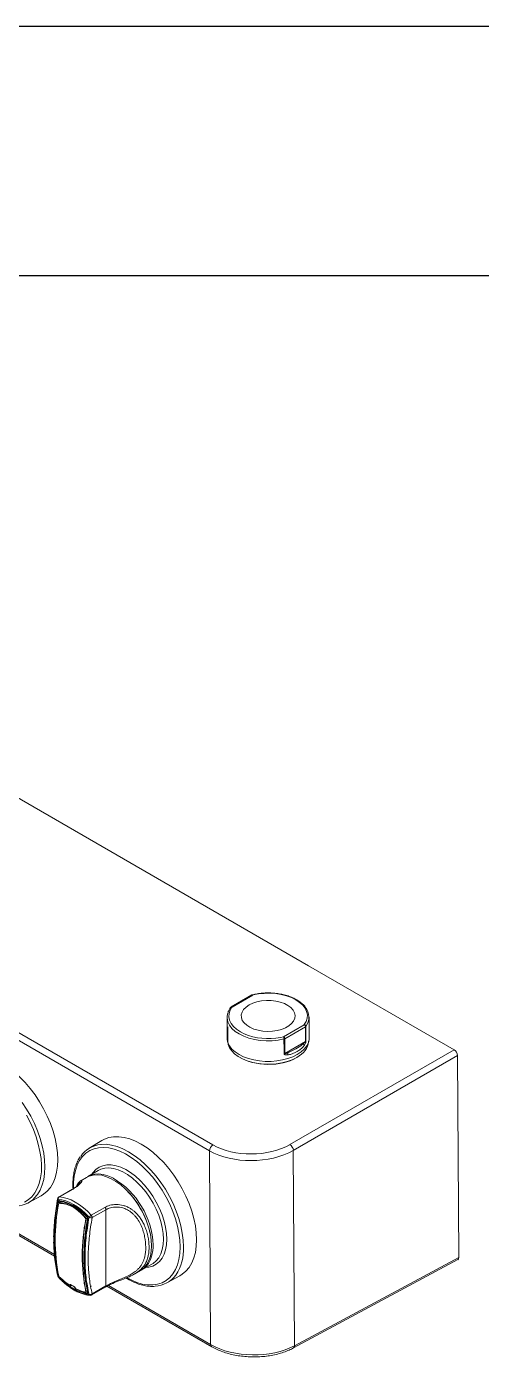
# Model space of a CAD drawing. Extents: x 14808 to 20058, y -13198 to -11680.
# Drawn here: x 16345.6 to 16393.1, y -11819.4 to -11680.2 of the extents above; entities that cross this region are included whole.
import ezdxf

# ---------------------------------------------------------------- set-up
doc = ezdxf.new("R2010")
doc.units = 0
doc.header["$LTSCALE"] = 7
doc.header["$MEASUREMENT"] = 0
doc.layers.get('0').update_dxf_attribs({"color": 2, "linetype": 'CONTINUOUS'})
doc.layers.add('TXT', color=4, linetype='CONTINUOUS')

# ---------------------------------------------------------------- blocks, each defined once
blk = doc.blocks.new('BORDER')
blk.add_line((1, 1), (0, 1))

msp = doc.modelspace()

# ---------------------------------------------------------------- linework, layer by layer
at = {"color": 2, "linetype": 'Continuous', "lineweight": 15}
msp.add_line((15647.56, -11680.18), (16487.56, -11680.18), dxfattribs=at)
at = {"color": 7, "linetype": 'Continuous', "lineweight": 15}
for p, q in [((16375.05, -11778.33), (16342.79, -11759.71)), ((16390.26, -11787.11), (16375.05, -11778.33)), ((16364.69, -11797.67), (16335.85, -11781.02)), ((16336.2, -11780.41), (16365.04, -11797.06)), ((16369.12, -11781.39), (16366.96, -11782.64)), ((16369.21, -11781.4), (16367.05, -11782.65)), ((16366.54, -11783.7), (16366.52, -11785.84)), ((16366.54, -11783.7), (16366.54, -11783.67)), ((16375.12, -11785.84), (16375.09, -11783.7)), ((16366.59, -11784.72), (16366.59, -11786.19)), ((16372.43, -11785.75), (16374.58, -11784.51)), ((16374.71, -11784.72), (16372.55, -11785.96)), ((16374.72, -11786.25), (16374.71, -11784.72)), ((16372.1, -11785.82), (16372.41, -11785.76)), ((16372.55, -11785.96), (16372.56, -11787.49)), ((16372.56, -11787.49), (16374.72, -11786.25)), ((16373.1, -11797.02), (16390.26, -11787.11)), ((16390.62, -11787.72), (16373.45, -11797.63)), ((16390.74, -11808.82), (16390.62, -11787.72)), ((16353.43, -11796.61), (16352.12, -11797.4)), ((16364.81, -11817.93), (16364.69, -11797.67)), ((16373.45, -11797.63), (16373.58, -11818.05)), ((16351.85, -11800.45), (16351.24, -11800.8)), ((16353.05, -11799.74), (16351.99, -11800.37)), ((16350.38, -11801.68), (16348.93, -11802.52)), ((16350.43, -11801.67), (16349, -11802.5)), ((16345.75, -11803.11), (16347.09, -11802.37)), ((16348.88, -11803.15), (16348.9, -11803.03)), ((16349.17, -11803), (16348.95, -11803.13)), ((16349.17, -11803), (16348.95, -11803.13)), ((16349.12, -11802.99), (16349.22, -11803.01)), ((16349.12, -11802.99), (16349.12, -11802.99)), ((16341.55, -11804.67), (16348.5, -11808.68)), ((16341.65, -11804.56), (16348.49, -11808.5)), ((16351.8, -11804.77), (16351.94, -11804.69)), ((16351.95, -11804.71), (16351.81, -11804.8)), ((16352.33, -11804.42), (16353.76, -11803.59)), ((16352.43, -11804.66), (16353.87, -11803.83)), ((16353.87, -11811.8), (16353.87, -11803.83)), ((16348.59, -11805.29), (16348.61, -11805.09)), ((16348.41, -11806.67), (16348.41, -11807.22)), ((16358.8, -11807.52), (16358.79, -11807.78)), ((16373.47, -11818.28), (16390.64, -11809.05)), ((16373.58, -11818.05), (16390.74, -11808.82)), ((16356.87, -11810.54), (16357.47, -11810.19)), ((16357.61, -11810.11), (16358.68, -11809.51)), ((16348.82, -11810.74), (16348.83, -11810.76)), ((16350.32, -11811.74), (16350.21, -11811.81)), ((16350.21, -11811.81), (16350.21, -11811.81)), ((16352.39, -11812.74), (16353.84, -11811.91)), ((16353.87, -11811.8), (16352.43, -11812.63)), ((16353.82, -11811.92), (16353.95, -11811.85)), ((16353.96, -11811.83), (16364.92, -11818.16)), ((16354.12, -11811.75), (16364.81, -11817.93)), ((16360.24, -11811.48), (16361.59, -11810.74)), ((16350.65, -11811.96), (16350.68, -11812.09)), ((16351.8, -11812.46), (16351.93, -11812.38)), ((16351.81, -11812.44), (16351.93, -11812.37)), ((16351.95, -11812.4), (16351.91, -11812.4))]:
    msp.add_line(p, q, dxfattribs=at)
at = {"color": 7, "linetype": 'Continuous', "lineweight": 15, "flags": 128}
for points in [[(16374.6, -11784.49), (16374.79, -11784.16), (16374.9, -11783.82), (16374.92, -11783.47), (16374.84, -11783.12), (16374.68, -11782.78), (16374.44, -11782.46), (16374.11, -11782.17), (16373.72, -11781.9), (16373.26, -11781.67), (16372.75, -11781.49), (16372.19, -11781.34), (16371.61, -11781.25), (16371.01, -11781.21), (16370.4, -11781.22), (16369.81, -11781.28), (16369.23, -11781.39)], [(16367.04, -11782.66), (16366.84, -11782.99), (16366.74, -11783.34), (16366.72, -11783.68), (16366.79, -11784.03), (16366.95, -11784.37), (16367.2, -11784.69), (16367.52, -11784.98), (16367.92, -11785.25), (16368.31, -11785.45)], [(16368.83, -11782.43), (16369.22, -11782.24), (16369.65, -11782.1), (16370.13, -11782), (16370.63, -11781.96), (16371.13, -11781.96), (16371.63, -11782.02), (16372.09, -11782.13), (16372.52, -11782.28), (16372.89, -11782.48), (16373.2, -11782.71), (16373.43, -11782.97), (16373.57, -11783.25), (16373.63, -11783.54), (16373.6, -11783.83), (16373.47, -11784.11), (16373.26, -11784.38), (16372.98, -11784.62), (16372.62, -11784.82), (16372.21, -11784.99), (16371.75, -11785.11), (16371.26, -11785.18), (16370.75, -11785.2), (16370.25, -11785.17), (16369.77, -11785.08), (16369.32, -11784.95), (16368.92, -11784.77), (16368.58, -11784.56), (16368.31, -11784.31), (16368.12, -11784.04), (16368.02, -11783.76), (16368.01, -11783.47), (16368.09, -11783.18), (16368.26, -11782.9), (16368.51, -11782.65), (16368.83, -11782.43)], [(16369.23, -11781.39), (16369.22, -11781.38), (16369.2, -11781.37), (16369.19, -11781.36), (16369.19, -11781.36)], [(16372.47, -11785.99), (16371.87, -11786.11), (16371.25, -11786.17), (16370.62, -11786.18), (16369.99, -11786.14), (16369.38, -11786.04), (16368.81, -11785.9), (16368.27, -11785.7), (16367.79, -11785.46), (16367.38, -11785.19), (16367.04, -11784.88), (16366.79, -11784.54), (16366.62, -11784.19), (16366.55, -11783.83), (16366.54, -11783.7)], [(16374.76, -11784.67), (16374.76, -11784.94), (16374.77, -11786.2)], [(16375.12, -11785.84), (16375.11, -11786.03), (16375.02, -11786.38), (16374.85, -11786.72), (16374.59, -11787.04), (16374.26, -11787.34), (16373.86, -11787.61), (16373.39, -11787.84), (16372.88, -11788.03), (16372.32, -11788.18), (16371.73, -11788.28), (16371.12, -11788.33), (16370.51, -11788.33), (16369.9, -11788.28), (16369.32, -11788.18), (16368.76, -11788.03), (16368.24, -11787.84), (16367.78, -11787.61), (16367.38, -11787.34), (16367.04, -11787.04), (16366.79, -11786.72), (16366.62, -11786.38), (16366.53, -11786.03), (16366.52, -11785.84)], [(16372.48, -11787.52), (16372.48, -11787.11), (16372.47, -11785.99)], [(16343.06, -11788.61), (16343.67, -11789), (16344.26, -11789.45), (16344.85, -11789.97), (16345.41, -11790.54), (16345.95, -11791.17), (16346.46, -11791.84), (16346.93, -11792.55), (16347.35, -11793.29), (16347.73, -11794.06), (16348.06, -11794.83), (16348.34, -11795.61), (16348.55, -11796.39), (16348.71, -11797.15), (16348.8, -11797.89), (16348.84, -11798.61), (16348.8, -11799.29), (16348.71, -11799.92), (16348.55, -11800.51), (16348.34, -11801.03), (16348.06, -11801.5), (16347.73, -11801.89), (16347.35, -11802.21), (16347.09, -11802.37)], [(16345.11, -11792.63), (16345.58, -11793.33), (16346.01, -11794.07), (16346.39, -11794.83), (16346.71, -11795.6), (16346.99, -11796.38), (16347.2, -11797.15), (16347.36, -11797.91), (16347.45, -11798.65), (16347.48, -11799.36), (16347.45, -11800.04), (16347.36, -11800.67), (16347.2, -11801.25), (16346.99, -11801.78), (16346.71, -11802.24), (16346.65, -11802.32)], [(16345.34, -11803.05), (16345.75, -11802.8), (16346.12, -11802.48), (16346.44, -11802.08), (16346.69, -11801.61), (16346.9, -11801.08), (16347.04, -11800.5), (16347.12, -11799.86), (16347.13, -11799.19), (16347.08, -11798.48), (16346.97, -11797.74), (16346.8, -11796.99), (16346.57, -11796.22), (16346.28, -11795.46), (16345.94, -11794.7), (16345.55, -11793.96)], [(16353.43, -11796.61), (16353.7, -11796.46), (16354.17, -11796.3), (16354.67, -11796.21), (16355.21, -11796.2), (16355.78, -11796.28), (16356.36, -11796.43), (16356.96, -11796.67), (16357.56, -11796.98), (16358.16, -11797.37), (16358.76, -11797.82), (16359.34, -11798.34), (16359.91, -11798.91), (16360.45, -11799.54), (16360.95, -11800.21), (16361.42, -11800.92), (16361.85, -11801.66), (16362.23, -11802.42), (16362.56, -11803.2), (16362.83, -11803.98), (16363.05, -11804.75), (16363.21, -11805.52), (16363.3, -11806.26), (16363.33, -11806.98), (16363.3, -11807.66), (16363.21, -11808.29), (16363.05, -11808.87), (16362.83, -11809.4), (16362.56, -11809.86), (16362.23, -11810.26), (16361.85, -11810.58), (16361.59, -11810.74)], [(16361.63, -11807.73), (16361.6, -11807.03), (16361.5, -11806.3), (16361.35, -11805.55), (16361.13, -11804.78), (16360.86, -11804.02), (16360.53, -11803.26), (16360.15, -11802.51), (16359.73, -11801.79), (16359.26, -11801.1), (16358.76, -11800.44), (16358.22, -11799.84), (16357.67, -11799.28), (16357.09, -11798.79), (16356.5, -11798.36), (16355.91, -11798), (16355.32, -11797.71), (16354.73, -11797.5), (16354.17, -11797.37), (16353.62, -11797.32), (16353.1, -11797.35), (16352.62, -11797.47), (16352.17, -11797.66), (16351.77, -11797.93), (16351.41, -11798.28), (16351.11, -11798.69), (16350.87, -11799.17), (16350.68, -11799.72), (16350.56, -11800.31), (16350.49, -11800.96), (16350.49, -11801.59)], [(16353.32, -11797.01), (16353.36, -11797.01), (16353.89, -11797), (16354.45, -11797.07), (16355.04, -11797.23), (16355.63, -11797.46), (16356.23, -11797.78), (16356.83, -11798.16), (16357.43, -11798.61), (16358.01, -11799.13), (16358.57, -11799.7), (16359.1, -11800.32), (16359.61, -11800.99), (16360.08, -11801.7), (16360.5, -11802.44), (16360.88, -11803.2), (16361.21, -11803.97), (16361.48, -11804.74), (16361.7, -11805.52), (16361.85, -11806.28), (16361.95, -11807.02), (16361.98, -11807.73)], [(16352.38, -11800.13), (16352.52, -11799.94), (16352.81, -11799.63), (16353.16, -11799.39), (16353.55, -11799.23), (16353.97, -11799.15), (16354.43, -11799.15), (16354.92, -11799.23), (16355.42, -11799.39), (16355.93, -11799.63), (16356.44, -11799.95), (16356.95, -11800.33), (16357.44, -11800.78), (16357.91, -11801.28), (16358.36, -11801.83), (16358.77, -11802.43), (16359.13, -11803.05), (16359.46, -11803.7), (16359.73, -11804.36), (16359.94, -11805.02), (16360.1, -11805.67), (16360.19, -11806.31), (16360.22, -11806.92)], [(16358.64, -11807.62), (16358.61, -11807.02), (16358.51, -11806.4), (16358.36, -11805.76), (16358.15, -11805.12), (16357.88, -11804.48), (16357.56, -11803.85), (16357.2, -11803.24), (16356.79, -11802.67), (16356.35, -11802.14), (16355.89, -11801.66), (16355.41, -11801.24), (16354.91, -11800.88), (16354.41, -11800.59), (16353.92, -11800.38), (16353.43, -11800.24), (16352.97, -11800.19), (16352.53, -11800.21), (16352.13, -11800.32), (16351.85, -11800.45)], [(16351.94, -11800.4), (16352.28, -11800.22), (16352.69, -11800.12), (16353.13, -11800.09), (16353.59, -11800.15), (16354.07, -11800.29), (16354.57, -11800.5), (16354.64, -11800.54)], [(16359.87, -11806.92), (16359.84, -11806.32), (16359.74, -11805.7), (16359.59, -11805.06), (16359.38, -11804.41), (16359.11, -11803.77), (16358.79, -11803.14), (16358.42, -11802.53), (16358.02, -11801.96), (16357.58, -11801.43), (16357.11, -11800.95), (16356.63, -11800.52), (16356.13, -11800.16), (16355.63, -11799.87), (16355.13, -11799.66), (16354.65, -11799.52), (16354.18, -11799.47), (16353.75, -11799.49), (16353.34, -11799.6), (16353.05, -11799.74)], [(16348.88, -11802.76), (16349.27, -11802.81), (16349.67, -11802.91), (16350.08, -11803.07), (16350.49, -11803.28), (16350.91, -11803.55), (16351.32, -11803.86), (16351.72, -11804.22), (16352.1, -11804.62)], [(16348.94, -11803.16), (16348.94, -11803.16), (16348.94, -11803.15), (16348.94, -11803.15), (16348.94, -11803.15), (16348.94, -11803.15)], [(16349, -11802.5), (16349.4, -11802.54), (16349.81, -11802.65), (16350.23, -11802.81), (16350.66, -11803.03), (16351.09, -11803.31), (16351.51, -11803.63), (16351.93, -11804), (16352.33, -11804.42)], [(16356.07, -11810.95), (16356.5, -11811.18), (16357.09, -11811.43), (16357.67, -11811.6), (16358.22, -11811.69), (16358.76, -11811.7), (16359.26, -11811.63), (16359.73, -11811.47), (16360.15, -11811.24), (16360.53, -11810.93), (16360.86, -11810.55), (16361.13, -11810.1), (16361.35, -11809.59), (16361.5, -11809.02), (16361.6, -11808.4), (16361.63, -11807.73)], [(16357.47, -11810.19), (16357.56, -11810.14), (16357.88, -11809.88), (16358.15, -11809.54), (16358.36, -11809.15), (16358.51, -11808.69), (16358.61, -11808.17), (16358.64, -11807.62)], [(16360.22, -11806.92), (16360.19, -11807.49), (16360.1, -11808.02), (16359.94, -11808.49), (16359.73, -11808.91), (16359.46, -11809.25), (16359.13, -11809.53), (16358.77, -11809.73), (16358.36, -11809.85), (16358.01, -11809.89)], [(16358.68, -11809.51), (16358.79, -11809.44), (16359.11, -11809.18), (16359.38, -11808.85), (16359.59, -11808.45), (16359.74, -11807.99), (16359.84, -11807.48), (16359.87, -11806.92)], [(16358.79, -11807.78), (16358.77, -11808.08), (16358.67, -11808.59), (16358.52, -11809.05), (16358.31, -11809.45), (16358.04, -11809.79), (16357.72, -11810.05), (16357.54, -11810.15)], [(16348.88, -11810.83), (16349.27, -11811.23), (16349.67, -11811.59), (16350.08, -11811.9), (16350.49, -11812.17), (16350.91, -11812.38), (16351.32, -11812.54), (16351.72, -11812.64), (16352.1, -11812.69)], [(16348.9, -11810.7), (16348.91, -11810.71), (16348.92, -11810.71)], [(16350.62, -11811.95), (16350.56, -11811.91), (16350.5, -11811.88)]]:
    msp.add_lwpolyline(points, dxfattribs=at)
at = {"color": 7, "linetype": 'Continuous', "lineweight": 15}
for centre, radius, start, end in [((16366.99, -11782.78), 0.131, 71.6367, 139.9467), ((16367, -11782.71), 0.0863, 53.7262, 115.0577), ((16369.16, -11781.47), 0.0863, 53.7357, 114.9538), ((16373.5, -11783.71), 1.58, 322.7007, 40.7352), ((16370.82, -11779.4), 6.55, 247.405, 281.265), ((16374.44, -11784.73), 0.269, 2.9181, 57.3706), ((16374.56, -11784.69), 0.206, 5.7958, 77.7175), ((16372.02, -11786), 0.457, 0.5928, 31.5858), ((16372.28, -11785.98), 0.269, 2.9181, 57.3706), ((16374.31, -11786.73), 0.29, 14.4107, 53.2463), ((16374.64, -11786.1), 0.173, 298.8761, 322.4408), ((16372.41, -11787.23), 0.307, 283.1841, 299.2305), ((16372.42, -11787.56), 0.461, 348.2159, 15.546), ((16353.59, -11799.84), 2.84, 95.491, 146.1202), ((16365.46, -11797.71), 0.77, 123.2297, 177.3477), ((16372.66, -11797.68), 0.794, 3.7652, 56.4658), ((16350.25, -11807.88), 8.55, 2.3661, 59.1164), ((16349.67, -11808.2), 9.02, 12.7136, 47.2811), ((16344.37, -11800.62), 2.85, 272.4902, 323.2071), ((16367.98, -11806.97), 19.42, 168.6395, 191.3605), ((16368, -11806.99), 19.44, 168.6395, 191.3605), ((16349.15, -11802.72), 0.276, 124.6919, 188.3097), ((16348.96, -11803.15), 0.025, 119.9973, 169.794), ((16348.97, -11803.15), 0.0283, 129.0639, 192.5813), ((16348.94, -11803.15), 0.00858, 98.1184, 161.523), ((16348.95, -11803.14), 0.00914, 86.3889, 119.4303), ((16348.15, -11807.74), 4.93, 40.3501, 79.6554), ((16349.14, -11802.89), 0.103, 178.3597, 259.0612), ((16370.83, -11808.62), 19.44, 168.6395, 191.3605), ((16370.84, -11808.62), 19.42, 168.6395, 191.3605), ((16351.82, -11804.83), 0.0655, 114.518, 142.3302), ((16351.8, -11804.75), 0.0494, 241.1333, 282.9532), ((16351.77, -11804.8), 0.0388, 2.7952, 42.6961), ((16352.73, -11805.09), 0.787, 121.0075, 143.268), ((16367.83, -11807.03), 19.32, 174.8177, 185.7505), ((16348.7, -11804.94), 0.174, 236.7594, 257.6515), ((16348.52, -11806.67), 0.112, 181.4614, 239.3692), ((16348.52, -11807.22), 0.115, 182.8284, 238.659), ((16367.9, -11807.04), 19.45, 179.1913, 180.8087), ((16357.16, -11807.98), 4.82, 326.0864, 2.9055), ((16348.68, -11808.86), 0.126, 235.3423, 256.2), ((16348.91, -11810.84), 0.033, 158.819, 215.3708), ((16348.96, -11810.8), 0.025, 192.8047, 226.5164), ((16348.95, -11810.8), 0.014, 194.2339, 242.6723), ((16348.95, -11810.82), 0.00339, 148.3245, 212.2056), ((16352.79, -11807.74), 4.93, 220.35, 259.6553), ((16350.16, -11811.64), 0.0322, 244.3892, 310.5574), ((16362.86, -11808.59), 13.09, 193.6156, 194.17), ((16350.18, -11811.65), 0.00878, 185.738, 236.3419), ((16362.87, -11808.59), 13.05, 193.6153, 194.2572), ((16350.62, -11811.9), 0.0117, 193.7034, 242.0672), ((16352.35, -11811.81), 0.025, 299.9973, 0), ((16358.87, -11808.98), 2.85, 272.6184, 323.7698), ((16350.66, -11811.95), 0.0141, 194.4762, 242.5532), ((16363.37, -11808.88), 13.09, 193.6156, 194.17), ((16351.79, -11812.42), 0.0325, 244.2986, 309.9106), ((16351.79, -11812.44), 0.0193, 207.1185, 261.5587), ((16351.79, -11812.43), 0.025, 263.3425, 299.9973), ((16351.79, -11812.45), 0.0125, 305.4111, 5.9011), ((16352.04, -11812.52), 0.148, 125.6079, 209.1523), ((16352.26, -11812.61), 0.175, 208.3348, 265.2669), ((16365.06, -11817.95), 0.247, 173.7656, 234.8962), ((16373.33, -11818.07), 0.252, 303.8081, 5.9332)]:
    msp.add_arc(centre, radius, start, end, dxfattribs=at)
for centre, major_axis, ratio, start_param, end_param in [((16370.82, -11786.21), (4.22, -0.03), 0.572318, 3.145805, 5.502157), ((16370.82, -11786.21), (4.22, -0.03), 0.572318, 5.502157, 6.258232), ((16370.82, -11786.25), (4.22, 0.03), 0.582275, 6.249607, 6.278773), ((16370.82, -11786.27), (4.15, -0.03), 0.572227, 3.913313, 5.502179), ((16390.26, -11787.52), (-0.25, 0.433), 0.577556, 3.934208, 5.497719), ((16369.11, -11795.04), (6.25, 0.09), 0.586221, 3.918498, 5.471841), ((16369.11, -11794.63), (5.75, 0.09), 0.587347, 3.918039, 5.471383), ((16390.39, -11808.62), (-0.25, 0.433), 0.577204, 3.124082, 3.933899), ((16369.23, -11815.46), (6.25, -0.08), 0.567562, 3.934448, 5.487792)]:
    msp.add_ellipse(centre, major_axis=major_axis, ratio=ratio, start_param=start_param, end_param=end_param, dxfattribs=at)
for points, knots in [([(16374.67, -11782.62), (16374.65, -11782.59), (16374.55, -11782.45), (16374.31, -11782.23), (16373.94, -11781.96), (16373.51, -11781.73), (16373.03, -11781.53), (16372.51, -11781.37), (16371.96, -11781.26), (16371.39, -11781.19), (16370.81, -11781.17), (16370.23, -11781.19), (16369.68, -11781.26), (16369.35, -11781.33), (16369.19, -11781.36)], [0, 0, 0, 0, 0.0252752, 0.1141296, 0.2037664, 0.2937669, 0.3838221, 0.473801, 0.5636855, 0.6534938, 0.7432587, 0.8330188, 0.9228078, 1, 1, 1, 1]), ([(16366.89, -11782.7), (16366.85, -11782.76), (16366.74, -11782.92), (16366.62, -11783.21), (16366.54, -11783.48), (16366.55, -11783.63), (16366.55, -11783.67)], [0, 0, 0, 0, 0.191868, 0.547887, 0.899994, 1, 1, 1, 1]), ([(16366.97, -11782.64), (16366.95, -11782.65), (16366.92, -11782.66), (16366.9, -11782.69), (16366.9, -11782.7)], [0, 0, 0, 0, 0.537531, 1, 1, 1, 1]), ([(16367.05, -11782.65), (16367.05, -11782.65), (16367.04, -11782.65), (16367.04, -11782.65), (16367.04, -11782.66)], [0, 0, 0, 0, 0.131056, 1, 1, 1, 1]), ([(16369.19, -11781.37), (16369.17, -11781.37), (16369.14, -11781.38), (16369.11, -11781.4), (16369.11, -11781.4)], [0, 0, 0, 0, 0.725765, 1, 1, 1, 1]), ([(16369.23, -11781.39), (16369.23, -11781.39), (16369.22, -11781.39), (16369.21, -11781.4), (16369.21, -11781.4)], [0, 0, 0, 0, 0.131056, 1, 1, 1, 1]), ([(16374.58, -11784.51), (16374.58, -11784.51), (16374.59, -11784.5), (16374.6, -11784.5), (16374.6, -11784.49)], [0, 0, 0, 0, 0.131056, 1, 1, 1, 1]), ([(16374.76, -11784.67), (16374.75, -11784.69), (16374.73, -11784.7), (16374.71, -11784.72), (16374.71, -11784.72)], [0, 0, 0, 0, 0.868944, 1, 1, 1, 1]), ([(16372.41, -11785.76), (16372.41, -11785.76), (16372.42, -11785.76), (16372.42, -11785.75), (16372.43, -11785.75)], [0, 0, 0, 0, 0.131056, 1, 1, 1, 1]), ([(16372.55, -11785.96), (16372.53, -11785.97), (16372.51, -11785.99), (16372.48, -11785.99), (16372.47, -11785.99)], [0, 0, 0, 0, 0.868944, 1, 1, 1, 1]), ([(16372.86, -11787.43), (16372.87, -11787.43), (16372.97, -11787.39), (16373.26, -11787.26), (16373.78, -11786.98), (16374.21, -11786.72), (16374.45, -11786.53), (16374.48, -11786.5)], [0, 0, 0, 0, 0.007551, 0.172783, 0.500042, 0.931284, 1, 1, 1, 1]), ([(16374.59, -11786.66), (16374.56, -11786.7), (16374.45, -11786.85), (16374.22, -11787.06), (16373.89, -11787.28), (16373.56, -11787.45), (16373.29, -11787.56), (16373.06, -11787.62), (16372.93, -11787.64), (16372.87, -11787.65)], [0, 0, 0, 0, 0.070846, 0.283086, 0.499897, 0.661153, 0.82397, 0.911686, 1, 1, 1, 1]), ([(16374.48, -11786.5), (16374.5, -11786.48), (16374.56, -11786.43), (16374.63, -11786.37), (16374.69, -11786.3), (16374.71, -11786.27), (16374.72, -11786.26), (16374.72, -11786.25), (16374.72, -11786.25), (16374.72, -11786.25)], [0, 0, 0, 0, 0.245194, 0.682199, 0.86559, 0.951716, 0.972322, 0.989685, 1, 1, 1, 1]), ([(16374.77, -11786.2), (16374.77, -11786.22), (16374.77, -11786.25), (16374.76, -11786.33), (16374.72, -11786.44), (16374.66, -11786.56), (16374.61, -11786.63), (16374.59, -11786.66)], [0, 0, 0, 0, 0.095179, 0.212984, 0.403891, 0.793257, 1, 1, 1, 1]), ([(16372.87, -11787.65), (16372.84, -11787.65), (16372.75, -11787.66), (16372.62, -11787.65), (16372.53, -11787.61), (16372.49, -11787.57), (16372.48, -11787.54), (16372.48, -11787.52)], [0, 0, 0, 0, 0.206743, 0.596109, 0.787016, 0.904821, 1, 1, 1, 1]), ([(16372.56, -11787.49), (16372.56, -11787.49), (16372.56, -11787.5), (16372.57, -11787.5), (16372.58, -11787.51), (16372.66, -11787.51), (16372.76, -11787.47), (16372.84, -11787.44), (16372.86, -11787.43)], [0, 0, 0, 0, 0.015624, 0.035671, 0.072053, 0.192803, 0.759423, 1, 1, 1, 1]), ([(16351.18, -11798.3), (16351.18, -11798.3), (16351.07, -11798.43), (16350.91, -11798.75), (16350.7, -11799.24), (16350.54, -11799.8), (16350.45, -11800.4), (16350.4, -11801.02), (16350.42, -11801.45), (16350.43, -11801.65)], [0, 0, 0, 0, 0.001552, 0.168356, 0.336421, 0.505613, 0.675609, 0.846066, 1, 1, 1, 1]), ([(16351.24, -11800.8), (16351.25, -11800.79), (16351.3, -11800.76), (16351.36, -11800.77), (16351.37, -11800.86), (16351.23, -11801.06), (16351.04, -11801.24), (16350.81, -11801.43), (16350.58, -11801.57), (16350.43, -11801.67)], [0, 0, 0, 0, 0.043464, 0.174274, 0.394759, 0.606362, 0.710928, 0.815214, 1, 1, 1, 1]), ([(16350.98, -11801.07), (16351.01, -11801.02), (16351.08, -11800.93), (16351.17, -11800.84), (16351.22, -11800.81), (16351.24, -11800.8)], [0, 0, 0, 0, 0.324412, 0.692754, 1, 1, 1, 1]), ([(16350.43, -11801.67), (16350.42, -11801.67), (16350.4, -11801.67), (16350.38, -11801.68), (16350.37, -11801.69)], [0, 0, 0, 0, 0.6140879, 1, 1, 1, 1]), ([(16351.15, -11801.11), (16351.11, -11801.15), (16351.04, -11801.23), (16350.78, -11801.43), (16350.52, -11801.6), (16350.38, -11801.68)], [0, 0, 0, 0, 0.290417, 0.642913, 1, 1, 1, 1]), ([(16350.99, -11801.07), (16350.95, -11801.12), (16350.86, -11801.22), (16350.79, -11801.37), (16350.75, -11801.45)], [0, 0, 0, 0, 0.475472, 1, 1, 1, 1]), ([(16350.91, -11801.32), (16350.92, -11801.3), (16350.98, -11801.2), (16351.05, -11801.12), (16351.13, -11801.04), (16351.17, -11801.01), (16351.21, -11801), (16351.2, -11801.03), (16351.19, -11801.04)], [0, 0, 0, 0, 0.052729, 0.366149, 0.527985, 0.687744, 0.846358, 1, 1, 1, 1]), ([(16348.82, -11802.68), (16348.71, -11803.36), (16348.48, -11804.73), (16348.43, -11806.03), (16348.4, -11806.67)], [0, 0, 0, 0, 0.499944, 1, 1, 1, 1]), ([(16348.88, -11802.76), (16348.77, -11803.44), (16348.53, -11804.82), (16348.48, -11806.11), (16348.46, -11806.77)], [0, 0, 0, 0, 0.494031, 1, 1, 1, 1]), ([(16348.83, -11802.68), (16348.83, -11802.68), (16348.82, -11802.69), (16348.83, -11802.72), (16348.86, -11802.75), (16348.88, -11802.76)], [0, 0, 0, 0, 0.03006, 0.506637, 1, 1, 1, 1]), ([(16348.92, -11802.52), (16348.9, -11802.55), (16348.86, -11802.58), (16348.83, -11802.64), (16348.83, -11802.67), (16348.83, -11802.68)], [0, 0, 0, 0, 0.516094, 0.866671, 1, 1, 1, 1]), ([(16348.9, -11803.03), (16348.9, -11803), (16348.91, -11802.96), (16348.94, -11802.91), (16348.99, -11802.88), (16349.02, -11802.88), (16349.03, -11802.88)], [0, 0, 0, 0, 0.257037, 0.508526, 0.755543, 1, 1, 1, 1]), ([(16348.9, -11803.03), (16348.9, -11803.03), (16348.91, -11803.04), (16348.93, -11803.05), (16348.96, -11803.05), (16348.99, -11803.06), (16349.01, -11803.06), (16349.05, -11803.06), (16349.07, -11803.06), (16349.08, -11803.06)], [0, 0, 0, 0, 0.119094, 0.245404, 0.376585, 0.509661, 0.64139, 0.76872, 1, 1, 1, 1]), ([(16348.92, -11802.53), (16348.93, -11802.52), (16348.95, -11802.5), (16348.98, -11802.5), (16349, -11802.5)], [0, 0, 0, 0, 0.4999998, 1, 1, 1, 1]), ([(16351.77, -11804.79), (16351.62, -11804.6), (16351.31, -11804.23), (16350.79, -11803.78), (16350.24, -11803.45), (16349.61, -11803.2), (16349.18, -11803.17), (16348.94, -11803.16)], [0, 0, 0, 0, 0.186513, 0.378345, 0.565051, 0.757256, 1, 1, 1, 1]), ([(16348.95, -11803.13), (16349.19, -11803.14), (16349.62, -11803.17), (16350.25, -11803.42), (16350.8, -11803.75), (16351.33, -11804.2), (16351.64, -11804.58), (16351.8, -11804.77)], [0, 0, 0, 0, 0.242727, 0.429461, 0.621666, 0.808156, 1, 1, 1, 1]), ([(16349.08, -11803.06), (16349.08, -11803.04), (16349.09, -11803.02), (16349.11, -11803), (16349.12, -11802.99), (16349.12, -11802.99)], [0, 0, 0, 0, 0.4242065, 0.8399731, 1, 1, 1, 1]), ([(16349.22, -11803.01), (16349.28, -11803.01), (16349.46, -11803.03), (16349.78, -11803.13), (16350.18, -11803.3), (16350.59, -11803.52), (16350.89, -11803.71), (16351.06, -11803.85), (16351.09, -11803.88)], [0, 0, 0, 0, 0.098011, 0.31182, 0.524354, 0.735863, 0.946174, 1, 1, 1, 1]), ([(16353.76, -11803.59), (16353.84, -11803.55), (16354.01, -11803.46), (16354.39, -11803.33), (16354.95, -11803.26), (16355.55, -11803.34), (16356.03, -11803.5), (16356.35, -11803.66), (16356.63, -11803.85), (16356.88, -11804.05), (16357.13, -11804.29), (16357.38, -11804.59), (16357.63, -11804.96), (16357.83, -11805.33), (16357.98, -11805.69), (16358.09, -11806), (16358.18, -11806.31), (16358.27, -11806.68), (16358.35, -11807.18), (16358.37, -11807.56), (16358.37, -11807.77)], [0, 0, 0, 0, 0.041058, 0.082137, 0.175431, 0.270306, 0.319239, 0.369333, 0.408068, 0.448079, 0.489627, 0.540481, 0.59652, 0.65974, 0.703072, 0.750206, 0.789626, 0.833451, 0.905358, 1, 1, 1, 1]), ([(16353.87, -11803.83), (16353.94, -11803.79), (16354.09, -11803.71), (16354.35, -11803.63), (16354.64, -11803.57), (16355.06, -11803.54), (16355.47, -11803.6), (16355.83, -11803.72), (16356.04, -11803.81), (16356.25, -11803.92), (16356.47, -11804.07), (16356.69, -11804.26), (16356.96, -11804.53), (16357.27, -11804.93), (16357.57, -11805.49), (16357.78, -11806.08), (16357.97, -11806.85), (16358.06, -11807.77), (16357.98, -11808.54), (16357.84, -11809.04), (16357.73, -11809.33), (16357.58, -11809.61), (16357.39, -11809.87), (16357.17, -11810.1), (16356.95, -11810.29), (16356.73, -11810.44), (16356.5, -11810.58), (16356.16, -11810.76), (16355.75, -11810.95), (16355.31, -11811.13), (16354.97, -11811.27), (16354.65, -11811.41), (16354.27, -11811.59), (16354.02, -11811.72), (16353.87, -11811.8)], [0, 0, 0, 0, 0.020413, 0.040597, 0.063978, 0.086669, 0.134988, 0.150678, 0.16623, 0.181703, 0.2012, 0.220837, 0.240728, 0.279341, 0.325424, 0.371071, 0.413436, 0.498463, 0.583548, 0.611666, 0.640648, 0.670127, 0.701748, 0.730389, 0.756072, 0.776313, 0.796273, 0.816072, 0.863251, 0.887434, 0.912237, 0.935024, 0.958513, 1, 1, 1, 1]), ([(16351.09, -11803.88), (16351.19, -11803.95), (16351.41, -11804.13), (16351.68, -11804.38), (16351.85, -11804.55), (16351.89, -11804.6)], [0, 0, 0, 0, 0.355529, 0.826106, 1, 1, 1, 1]), ([(16351.94, -11804.76), (16351.89, -11805.04), (16351.81, -11805.54), (16351.72, -11806.19), (16351.67, -11806.68), (16351.63, -11807.09), (16351.6, -11807.49), (16351.58, -11807.9), (16351.57, -11808.3), (16351.56, -11808.69), (16351.56, -11809.09), (16351.57, -11809.47), (16351.59, -11809.84), (16351.61, -11810.19), (16351.64, -11810.57), (16351.7, -11811.06), (16351.79, -11811.7), (16351.89, -11812.17), (16351.94, -11812.43)], [0, 0, 0, 0, 0.101071, 0.178665, 0.233433, 0.282106, 0.331994, 0.382738, 0.433515, 0.484293, 0.535073, 0.585855, 0.635473, 0.681876, 0.727152, 0.792531, 0.88348, 1, 1, 1, 1]), ([(16351.99, -11804.81), (16351.95, -11805.02), (16351.88, -11805.43), (16351.8, -11806.04), (16351.72, -11806.66), (16351.67, -11807.27), (16351.63, -11807.87), (16351.6, -11808.76), (16351.62, -11809.9), (16351.74, -11811.25), (16351.91, -11812.07), (16351.99, -11812.48)], [0, 0, 0, 0, 0.073472, 0.147476, 0.222013, 0.297084, 0.372689, 0.44883, 0.635191, 0.818909, 1, 1, 1, 1]), ([(16352.1, -11812.69), (16351.98, -11812.1), (16351.74, -11810.92), (16351.65, -11808.93), (16351.74, -11806.82), (16351.98, -11805.35), (16352.1, -11804.62)], [0, 0, 0, 0, 0.246314, 0.498612, 0.75232, 1, 1, 1, 1]), ([(16351.91, -11804.54), (16351.9, -11804.55), (16351.9, -11804.56), (16351.89, -11804.58), (16351.89, -11804.59), (16351.89, -11804.6), (16351.89, -11804.6), (16351.9, -11804.6)], [0, 0, 0, 0, 0.240487, 0.480974, 0.721461, 0.961948, 1, 1, 1, 1]), ([(16351.89, -11804.6), (16351.9, -11804.61), (16351.92, -11804.63), (16351.94, -11804.67), (16351.95, -11804.72), (16351.94, -11804.74), (16351.94, -11804.76)], [0, 0, 0, 0, 0.2512013, 0.4986911, 0.747503, 1, 1, 1, 1]), ([(16351.91, -11804.54), (16351.92, -11804.56), (16351.95, -11804.6), (16351.98, -11804.67), (16352, -11804.74), (16351.99, -11804.79), (16351.99, -11804.81)], [0, 0, 0, 0, 0.244636, 0.491428, 0.742846, 1, 1, 1, 1]), ([(16351.94, -11804.76), (16351.94, -11804.76), (16351.94, -11804.77), (16351.95, -11804.78), (16351.96, -11804.79), (16351.97, -11804.8), (16351.98, -11804.81), (16351.99, -11804.81)], [0, 0, 0, 0, 0.0762, 0.31741, 0.555186, 0.784132, 1, 1, 1, 1]), ([(16352.43, -11812.63), (16352.37, -11812.38), (16352.26, -11811.87), (16352.14, -11811.09), (16352.06, -11810.34), (16352.02, -11809.62), (16352.01, -11808.91), (16352.02, -11808.19), (16352.06, -11807.42), (16352.14, -11806.58), (16352.25, -11805.65), (16352.37, -11804.99), (16352.43, -11804.66)], [0, 0, 0, 0, 0.110034, 0.219991, 0.319775, 0.409174, 0.498613, 0.58671, 0.674767, 0.775108, 0.887513, 1, 1, 1, 1]), ([(16352.43, -11804.66), (16352.41, -11804.67), (16352.36, -11804.68), (16352.27, -11804.67), (16352.18, -11804.65), (16352.13, -11804.63), (16352.1, -11804.62)], [0, 0, 0, 0, 0.2408762, 0.4932407, 0.7498623, 1, 1, 1, 1]), ([(16352.4, -11804.54), (16352.41, -11804.56), (16352.43, -11804.6), (16352.43, -11804.64), (16352.43, -11804.66)], [0, 0, 0, 0, 0.5, 1, 1, 1, 1]), ([(16353.76, -11803.59), (16353.78, -11803.61), (16353.81, -11803.64), (16353.84, -11803.71), (16353.86, -11803.77), (16353.87, -11803.81), (16353.87, -11803.83)], [0, 0, 0, 0, 0.255861, 0.514746, 0.765804, 1, 1, 1, 1]), ([(16348.4, -11807.22), (16348.43, -11807.84), (16348.48, -11809.08), (16348.71, -11810.19), (16348.83, -11810.74)], [0, 0, 0, 0, 0.499913, 1, 1, 1, 1]), ([(16348.46, -11807.32), (16348.48, -11807.94), (16348.53, -11809.18), (16348.77, -11810.29), (16348.88, -11810.83)], [0, 0, 0, 0, 0.5059701, 1, 1, 1, 1]), ([(16358.37, -11807.77), (16358.37, -11807.88), (16358.37, -11808.08), (16358.34, -11808.36), (16358.3, -11808.6), (16358.23, -11808.89), (16358.11, -11809.24), (16357.91, -11809.63), (16357.71, -11809.86), (16357.62, -11809.96)], [0, 0, 0, 0, 0.1251728, 0.2360214, 0.3325458, 0.4147469, 0.6181611, 0.8137652, 1, 1, 1, 1]), ([(16357.62, -11809.96), (16357.53, -11810.06), (16357.34, -11810.23), (16357.01, -11810.46), (16356.55, -11810.72), (16355.92, -11811), (16355.13, -11811.3), (16354.43, -11811.58), (16354.07, -11811.77), (16353.91, -11811.86)], [0, 0, 0, 0, 0.117083, 0.226222, 0.328752, 0.516653, 0.693791, 0.867467, 1, 1, 1, 1]), ([(16348.89, -11810.59), (16348.88, -11810.61), (16348.84, -11810.65), (16348.82, -11810.7), (16348.83, -11810.73), (16348.83, -11810.74)], [0, 0, 0, 0, 0.414691, 0.849161, 1, 1, 1, 1]), ([(16348.83, -11810.74), (16348.83, -11810.75), (16348.83, -11810.79), (16348.86, -11810.82), (16348.88, -11810.83)], [0, 0, 0, 0, 0.403218, 1, 1, 1, 1]), ([(16348.84, -11810.79), (16348.85, -11810.8), (16348.86, -11810.83), (16348.87, -11810.85), (16348.88, -11810.86), (16348.89, -11810.86)], [0, 0, 0, 0, 0.458056, 0.929118, 1, 1, 1, 1]), ([(16348.89, -11810.86), (16348.98, -11810.96), (16349.18, -11811.19), (16349.52, -11811.5), (16349.89, -11811.8), (16350.27, -11812.08), (16350.66, -11812.31), (16351.06, -11812.5), (16351.46, -11812.65), (16351.86, -11812.75), (16352.11, -11812.77), (16352.24, -11812.78)], [0, 0, 0, 0, 0.08971, 0.19769, 0.308367, 0.420944, 0.534918, 0.649997, 0.766043, 0.883054, 1, 1, 1, 1]), ([(16348.94, -11810.82), (16349.19, -11811.03), (16349.6, -11811.4), (16350.01, -11811.68), (16350.17, -11811.79)], [0, 0, 0, 0, 0.5939645, 1, 1, 1, 1]), ([(16350.21, -11811.81), (16350.03, -11811.69), (16349.61, -11811.41), (16349.2, -11811.04), (16348.95, -11810.82)], [0, 0, 0, 0, 0.4149997, 1, 1, 1, 1]), ([(16350.17, -11811.65), (16350.17, -11811.65), (16350.16, -11811.65), (16350.15, -11811.65), (16350.15, -11811.65), (16350.14, -11811.66), (16350.14, -11811.66), (16350.14, -11811.67)], [0, 0, 0, 0, 0.157274, 0.361917, 0.572517, 0.786283, 1, 1, 1, 1]), ([(16350.17, -11811.66), (16350.17, -11811.66), (16350.17, -11811.66), (16350.17, -11811.66), (16350.17, -11811.66), (16350.18, -11811.66), (16350.18, -11811.66)], [0, 0, 0, 0, 0.056339, 0.421367, 0.865215, 1, 1, 1, 1]), ([(16350.17, -11811.79), (16350.17, -11811.79), (16350.18, -11811.79), (16350.18, -11811.8), (16350.19, -11811.81), (16350.2, -11811.81), (16350.21, -11811.81), (16350.21, -11811.81)], [0, 0, 0, 0, 0.0117878, 0.2407729, 0.5763643, 0.8116274, 1, 1, 1, 1]), ([(16350.18, -11811.66), (16350.18, -11811.66), (16350.18, -11811.66), (16350.18, -11811.66), (16350.18, -11811.66)], [0, 0, 0, 0, 0.560999, 1, 1, 1, 1]), ([(16350.66, -11811.96), (16350.66, -11811.96), (16350.65, -11811.95), (16350.64, -11811.94), (16350.63, -11811.93), (16350.62, -11811.91), (16350.61, -11811.91), (16350.61, -11811.91)], [0, 0, 0, 0, 0.198571, 0.403847, 0.60393, 0.801952, 1, 1, 1, 1]), ([(16350.62, -11811.91), (16350.62, -11811.91), (16350.62, -11811.92), (16350.62, -11811.92), (16350.63, -11811.92), (16350.64, -11811.93), (16350.64, -11811.94), (16350.65, -11811.95), (16350.65, -11811.95), (16350.65, -11811.96), (16350.65, -11811.96)], [0, 0, 0, 0, 0.036578, 0.166602, 0.318913, 0.490098, 0.676541, 0.845687, 0.987621, 1, 1, 1, 1]), ([(16353.87, -11811.8), (16353.87, -11811.82), (16353.86, -11811.86), (16353.85, -11811.9), (16353.83, -11811.91), (16353.82, -11811.91)], [0, 0, 0, 0, 0.3591212, 0.7441016, 1, 1, 1, 1]), ([(16355.96, -11810.97), (16356.02, -11811), (16356.27, -11811.16), (16356.71, -11811.38), (16357.28, -11811.61), (16357.85, -11811.77), (16358.4, -11811.85), (16358.76, -11811.87), (16358.93, -11811.85), (16358.93, -11811.85)], [0, 0, 0, 0, 0.055598, 0.24432, 0.433141, 0.621852, 0.810158, 0.997648, 1, 1, 1, 1]), ([(16350.68, -11812.09), (16350.68, -11812.09), (16350.68, -11812.09), (16350.69, -11812.09), (16350.69, -11812.09), (16350.69, -11812.09)], [0, 0, 0, 0, 0.537313, 0.977348, 1, 1, 1, 1]), ([(16351.8, -11812.46), (16351.63, -11812.43), (16351.28, -11812.37), (16350.89, -11812.18), (16350.69, -11812.08)], [0, 0, 0, 0, 0.494332, 1, 1, 1, 1]), ([(16350.69, -11812.09), (16350.88, -11812.18), (16351.27, -11812.36), (16351.6, -11812.42), (16351.77, -11812.45)], [0, 0, 0, 0, 0.498098, 1, 1, 1, 1]), ([(16351.99, -11812.48), (16351.99, -11812.5), (16352, -11812.53), (16351.98, -11812.57), (16351.95, -11812.59), (16351.92, -11812.59), (16351.91, -11812.59)], [0, 0, 0, 0, 0.257037, 0.508526, 0.755543, 1, 1, 1, 1]), ([(16351.99, -11812.48), (16351.98, -11812.48), (16351.97, -11812.47), (16351.96, -11812.46), (16351.95, -11812.44), (16351.95, -11812.43), (16351.94, -11812.43)], [0, 0, 0, 0, 0.2545312, 0.5244839, 0.8048478, 1, 1, 1, 1]), ([(16352.1, -11812.69), (16352.13, -11812.7), (16352.18, -11812.72), (16352.27, -11812.71), (16352.36, -11812.68), (16352.41, -11812.65), (16352.43, -11812.63)], [0, 0, 0, 0, 0.254329, 0.500004, 0.758527, 1, 1, 1, 1]), ([(16352.24, -11812.78), (16352.25, -11812.78), (16352.28, -11812.79), (16352.34, -11812.77), (16352.38, -11812.74), (16352.4, -11812.73)], [0, 0, 0, 0, 0.092423, 0.602508, 1, 1, 1, 1]), ([(16364.92, -11818.16), (16365.01, -11818.21), (16365.28, -11818.36), (16365.76, -11818.57), (16366.37, -11818.79), (16367.01, -11818.97), (16367.68, -11819.1), (16368.37, -11819.18), (16369.07, -11819.22), (16369.78, -11819.22), (16370.47, -11819.17), (16371.15, -11819.07), (16371.81, -11818.92), (16372.44, -11818.74), (16372.99, -11818.52), (16373.32, -11818.36), (16373.47, -11818.28)], [0, 0, 0, 0, 0.039908, 0.115089, 0.190149, 0.265068, 0.339854, 0.414539, 0.489164, 0.563778, 0.638421, 0.713135, 0.787968, 0.86297, 0.938186, 1, 1, 1, 1])]:
    msp.add_open_spline(points, degree=3, knots=knots, dxfattribs=at)
for points in [[(16352.33, -11804.42), (16352.34, -11804.44), (16352.37, -11804.47), (16352.39, -11804.51), (16352.4, -11804.54)], [(16350.17, -11811.65), (16350.25, -11811.7), (16350.39, -11811.79), (16350.54, -11811.87), (16350.61, -11811.91)], [(16352.43, -11812.63), (16352.43, -11812.65), (16352.43, -11812.69), (16352.41, -11812.72), (16352.4, -11812.73)]]:
    msp.add_open_spline(points, degree=3, dxfattribs=at)
at = {"layer": 'TXT'}
msp.add_line((15685.56, -11706.18), (16465.56, -11706.18), dxfattribs=at)

# ---------------------------------------------------------------- block references
at = {"xscale": 840, "yscale": 594, "zscale": 840}
msp.add_blockref('BORDER', (15647.56, -12274.18), dxfattribs=at)

doc.saveas('drawing.dxf')
